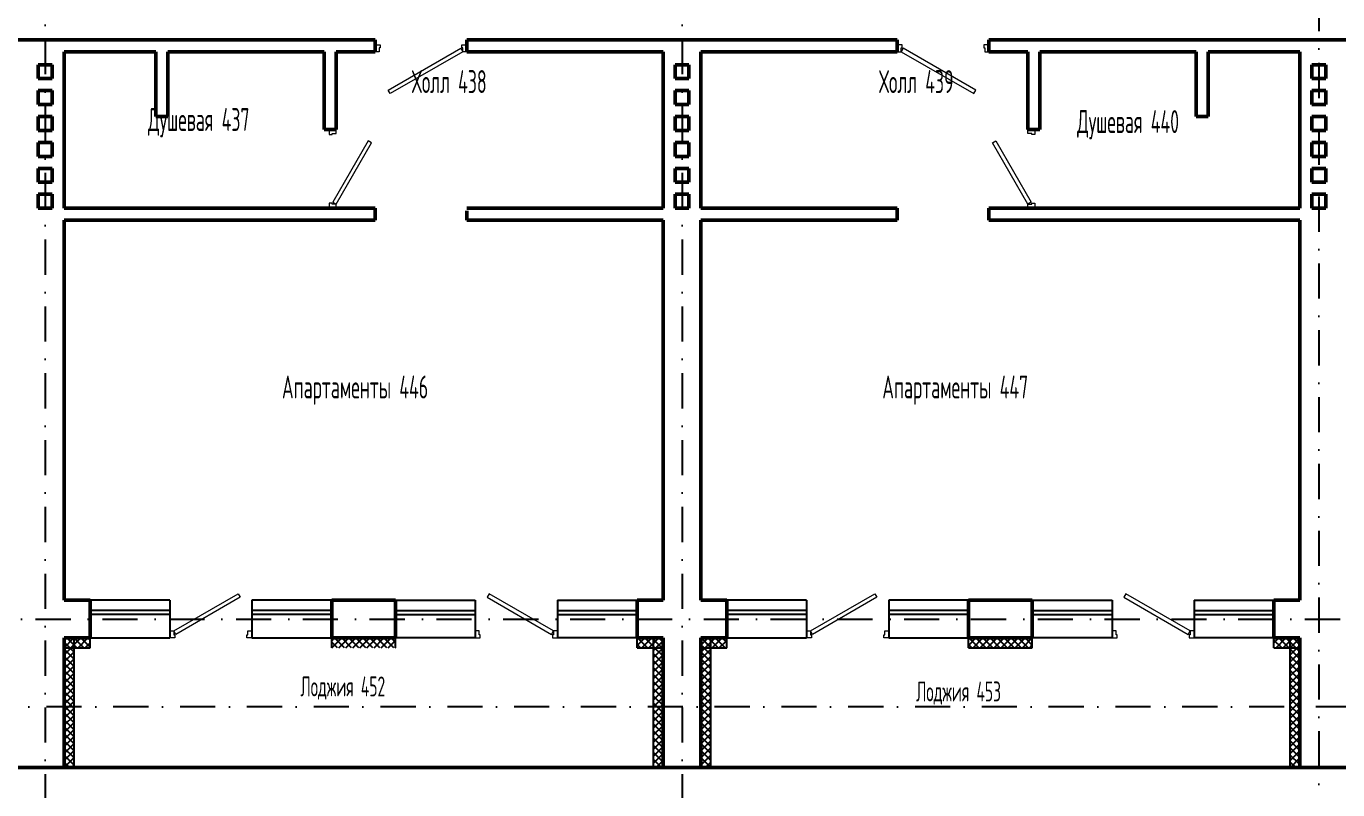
# Model space of a CAD drawing. Extents: x -1560602 to 321118, y -2308202 to -430103.
# Drawn here: x -1522256 to -1509096, y -2282907 to -2275248 of the extents above; entities that cross this region are included whole.
import ezdxf

# ---------------------------------------------------------------- set-up
doc = ezdxf.new("R2010")
doc.units = 0
doc.header["$MEASUREMENT"] = 0
doc.linetypes.add('Dot & Dashed', pattern=[670.277762, 352.777767, -176.388884, 0, -141.111112])
doc.linetypes.add('Штрихпунктирная', pattern=[0.670278, 0.352778, -0.176389, 0, -0.141111])
for name, color, linetype, lineweight in [('Вентиляция', 2, 'CONTINUOUS', 50), ('Двери', 4, 'CONTINUOUS', 15), ('стены', 5, 'CONTINUOUS', 50)]:
    doc.layers.add(name, color=color, linetype=linetype, lineweight=lineweight)
for name, color, linetype in [('Оси', 253, 'Dot & Dashed'), ('отделка', 240, 'CONTINUOUS'), ('Текст', 7, 'CONTINUOUS'), ('Утеплитель', 6, 'CONTINUOUS')]:
    doc.layers.add(name, color=color, linetype=linetype)
doc.styles.add('GOST 2.304', font='CS_Gost2304.shx', dxfattribs={"width": 0.7})
doc.styles.get("Standard").update_dxf_attribs({"font": 'spds.shx', "width": 0.7, "height": 250})

msp = doc.modelspace()

# ---------------------------------------------------------------- linework, layer by layer
at = {"layer": 'Вентиляция', "color": 0, "ltscale": 100}
for p, q in [((-1522135.7, -2275633.6), (-1521995.7, -2275633.6)), ((-1522135.7, -2275773.6), (-1522135.7, -2275633.6)), ((-1521995.7, -2275633.6), (-1521995.7, -2275773.6)), ((-1515745.7, -2275633.6), (-1515605.7, -2275633.6)), ((-1515745.7, -2275773.6), (-1515745.7, -2275633.6)), ((-1515605.7, -2275633.6), (-1515605.7, -2275773.6)), ((-1509355.7, -2275633.6), (-1509215.7, -2275633.6)), ((-1509355.7, -2275773.6), (-1509355.7, -2275633.6)), ((-1509215.7, -2275633.6), (-1509215.7, -2275773.6)), ((-1521995.7, -2275773.6), (-1522135.7, -2275773.6)), ((-1515605.7, -2275773.6), (-1515745.7, -2275773.6)), ((-1509215.7, -2275773.6), (-1509355.7, -2275773.6)), ((-1522135.7, -2275893.6), (-1521995.7, -2275893.6)), ((-1522135.7, -2276033.6), (-1522135.7, -2275893.6)), ((-1521995.7, -2275893.6), (-1521995.7, -2276033.6)), ((-1515745.7, -2275893.6), (-1515605.7, -2275893.6)), ((-1515745.7, -2276033.6), (-1515745.7, -2275893.6)), ((-1515605.7, -2275893.6), (-1515605.7, -2276033.6)), ((-1509355.7, -2275893.6), (-1509215.7, -2275893.6)), ((-1509355.7, -2276033.6), (-1509355.7, -2275893.6)), ((-1509215.7, -2275893.6), (-1509215.7, -2276033.6)), ((-1521995.7, -2276033.6), (-1522135.7, -2276033.6)), ((-1522135.7, -2276153.6), (-1521995.7, -2276153.6)), ((-1522135.7, -2276293.6), (-1522135.7, -2276153.6)), ((-1521995.7, -2276153.6), (-1521995.7, -2276293.6)), ((-1515605.7, -2276033.6), (-1515745.7, -2276033.6)), ((-1515745.7, -2276153.6), (-1515605.7, -2276153.6)), ((-1515745.7, -2276293.6), (-1515745.7, -2276153.6)), ((-1515605.7, -2276153.6), (-1515605.7, -2276293.6)), ((-1509215.7, -2276033.6), (-1509355.7, -2276033.6)), ((-1509355.7, -2276153.6), (-1509215.7, -2276153.6)), ((-1509355.7, -2276293.6), (-1509355.7, -2276153.6)), ((-1509215.7, -2276153.6), (-1509215.7, -2276293.6)), ((-1521995.7, -2276293.6), (-1522135.7, -2276293.6)), ((-1522135.7, -2276413.6), (-1521995.7, -2276413.6)), ((-1522135.7, -2276553.6), (-1522135.7, -2276413.6)), ((-1521995.7, -2276413.6), (-1521995.7, -2276553.6)), ((-1515605.7, -2276293.6), (-1515745.7, -2276293.6)), ((-1515745.7, -2276413.6), (-1515605.7, -2276413.6)), ((-1515745.7, -2276553.6), (-1515745.7, -2276413.6)), ((-1515605.7, -2276413.6), (-1515605.7, -2276553.6)), ((-1509215.7, -2276293.6), (-1509355.7, -2276293.6)), ((-1509355.7, -2276413.6), (-1509215.7, -2276413.6)), ((-1509355.7, -2276553.6), (-1509355.7, -2276413.6)), ((-1509215.7, -2276413.6), (-1509215.7, -2276553.6)), ((-1521995.7, -2276553.6), (-1522135.7, -2276553.6)), ((-1522135.7, -2276673.6), (-1521995.7, -2276673.6)), ((-1522135.7, -2276813.6), (-1522135.7, -2276673.6)), ((-1521995.7, -2276673.6), (-1521995.7, -2276813.6)), ((-1515605.7, -2276553.6), (-1515745.7, -2276553.6)), ((-1515745.7, -2276673.6), (-1515605.7, -2276673.6)), ((-1515745.7, -2276813.6), (-1515745.7, -2276673.6)), ((-1515605.7, -2276673.6), (-1515605.7, -2276813.6)), ((-1509215.7, -2276553.6), (-1509355.7, -2276553.6)), ((-1509355.7, -2276673.6), (-1509215.7, -2276673.6)), ((-1509355.7, -2276813.6), (-1509355.7, -2276673.6)), ((-1509215.7, -2276673.6), (-1509215.7, -2276813.6)), ((-1521995.7, -2276813.6), (-1522135.7, -2276813.6)), ((-1522135.7, -2276933.6), (-1521995.7, -2276933.6)), ((-1522135.7, -2277073.6), (-1522135.7, -2276933.6)), ((-1521995.7, -2276933.6), (-1521995.7, -2277073.6)), ((-1515605.7, -2276813.6), (-1515745.7, -2276813.6)), ((-1515745.7, -2276933.6), (-1515605.7, -2276933.6)), ((-1515745.7, -2277073.6), (-1515745.7, -2276933.6)), ((-1515605.7, -2276933.6), (-1515605.7, -2277073.6)), ((-1509215.7, -2276813.6), (-1509355.7, -2276813.6)), ((-1509355.7, -2276933.6), (-1509215.7, -2276933.6)), ((-1509355.7, -2277073.6), (-1509355.7, -2276933.6)), ((-1509215.7, -2276933.6), (-1509215.7, -2277073.6)), ((-1521995.7, -2277073.6), (-1522135.7, -2277073.6)), ((-1515605.7, -2277073.6), (-1515745.7, -2277073.6)), ((-1509215.7, -2277073.6), (-1509355.7, -2277073.6))]:
    msp.add_line(p, q, dxfattribs=at)
at = {"layer": 'Двери', "color": 0, "linetype": 'Continuous'}
for p, q in [((-1518755.7, -2275433.6), (-1518705.7, -2275433.6)), ((-1518705.7, -2275463.6), (-1518715.7, -2275463.6)), ((-1518715.7, -2275463.6), (-1518715.7, -2275503.6)), ((-1518705.7, -2275433.6), (-1518705.7, -2275463.6)), ((-1518623.2, -2275888.9), (-1517895.7, -2275468.9)), ((-1517895.7, -2275468.9), (-1517875.7, -2275503.6)), ((-1517885.7, -2275463.6), (-1517885.7, -2275433.6)), ((-1517885.7, -2275433.6), (-1517835.7, -2275433.6)), ((-1517875.7, -2275463.6), (-1517885.7, -2275463.6)), ((-1517875.7, -2275503.6), (-1517875.7, -2275463.6)), ((-1513465.7, -2275433.6), (-1513515.7, -2275433.6)), ((-1513475.7, -2275503.6), (-1513475.7, -2275463.6)), ((-1513475.7, -2275463.6), (-1513465.7, -2275463.6)), ((-1513455.7, -2275468.9), (-1513475.7, -2275503.6)), ((-1513465.7, -2275463.6), (-1513465.7, -2275433.6)), ((-1512728.3, -2275888.9), (-1513455.7, -2275468.9)), ((-1512595.7, -2275433.6), (-1512645.7, -2275433.6)), ((-1512645.7, -2275433.6), (-1512645.7, -2275463.6)), ((-1512645.7, -2275463.6), (-1512635.7, -2275463.6)), ((-1512635.7, -2275463.6), (-1512635.7, -2275503.6)), ((-1518715.7, -2275503.6), (-1518755.7, -2275503.6)), ((-1517875.7, -2275503.6), (-1518603.2, -2275923.6)), ((-1517835.7, -2275503.6), (-1517875.7, -2275503.6)), ((-1513515.7, -2275503.6), (-1513475.7, -2275503.6)), ((-1513475.7, -2275503.6), (-1512748.3, -2275923.6)), ((-1512635.7, -2275503.6), (-1512595.7, -2275503.6)), ((-1518603.2, -2275923.6), (-1518623.2, -2275888.9)), ((-1512748.3, -2275923.6), (-1512728.3, -2275888.9)), ((-1519215.7, -2276283.6), (-1519215.7, -2276333.6)), ((-1519145.7, -2276323.6), (-1519145.7, -2276283.6)), ((-1512205.7, -2276323.6), (-1512205.7, -2276283.6)), ((-1512135.7, -2276283.6), (-1512135.7, -2276333.6)), ((-1519215.7, -2276333.6), (-1519185.7, -2276333.6)), ((-1519185.7, -2276333.6), (-1519185.7, -2276323.6)), ((-1519185.7, -2276323.6), (-1519145.7, -2276323.6)), ((-1518825.4, -2276398.7), (-1519180.4, -2277013.6)), ((-1518790.7, -2276418.7), (-1518825.4, -2276398.7)), ((-1512560.7, -2276418.7), (-1512526.1, -2276398.7)), ((-1512526.1, -2276398.7), (-1512171.1, -2277013.6)), ((-1512165.7, -2276323.6), (-1512205.7, -2276323.6)), ((-1512165.7, -2276333.6), (-1512165.7, -2276323.6)), ((-1512135.7, -2276333.6), (-1512165.7, -2276333.6)), ((-1519145.7, -2277033.6), (-1518790.7, -2276418.7)), ((-1512205.7, -2277033.6), (-1512560.7, -2276418.7)), ((-1519185.7, -2277023.6), (-1519215.7, -2277023.6)), ((-1519215.7, -2277023.6), (-1519215.7, -2277073.6)), ((-1519185.7, -2277033.6), (-1519185.7, -2277023.6)), ((-1519145.7, -2277033.6), (-1519185.7, -2277033.6)), ((-1519180.4, -2277013.6), (-1519145.7, -2277033.6)), ((-1519145.7, -2277073.6), (-1519145.7, -2277033.6)), ((-1512171.1, -2277013.6), (-1512205.7, -2277033.6)), ((-1512205.7, -2277073.6), (-1512205.7, -2277033.6)), ((-1512205.7, -2277033.6), (-1512165.7, -2277033.6)), ((-1512165.7, -2277033.6), (-1512165.7, -2277023.6)), ((-1512165.7, -2277023.6), (-1512135.7, -2277023.6)), ((-1512135.7, -2277023.6), (-1512135.7, -2277073.6)), ((-1520775.7, -2281313.9), (-1520130.6, -2280941.4)), ((-1520110.6, -2280976), (-1520755.7, -2281348.5)), ((-1520130.6, -2280941.4), (-1520110.6, -2280976)), ((-1517610.9, -2280941.4), (-1517630.9, -2280976)), ((-1517630.9, -2280976), (-1516985.7, -2281348.5)), ((-1516965.7, -2281313.9), (-1517610.9, -2280941.4)), ((-1514385.7, -2281313.9), (-1513740.6, -2280941.4)), ((-1513720.6, -2280976), (-1514365.7, -2281348.5)), ((-1513740.6, -2280941.4), (-1513720.6, -2280976)), ((-1511220.9, -2280941.4), (-1511240.9, -2280976)), ((-1511240.9, -2280976), (-1510595.7, -2281348.5)), ((-1510575.7, -2281313.9), (-1511220.9, -2280941.4)), ((-1520815.7, -2281313.9), (-1520775.7, -2281313.9)), ((-1520765.7, -2281383.9), (-1520815.7, -2281383.9)), ((-1520775.7, -2281313.9), (-1520775.7, -2281353.9)), ((-1520755.7, -2281348.5), (-1520775.7, -2281313.9)), ((-1520775.7, -2281353.9), (-1520765.7, -2281353.9)), ((-1520765.7, -2281353.9), (-1520765.7, -2281383.9)), ((-1520040.7, -2281383.9), (-1520040.7, -2281353.9)), ((-1520040.7, -2281353.9), (-1520030.7, -2281353.9)), ((-1519990.7, -2281383.9), (-1520040.7, -2281383.9)), ((-1520030.7, -2281353.9), (-1520030.7, -2281313.9)), ((-1520030.7, -2281313.9), (-1519990.7, -2281313.9)), ((-1517710.7, -2281313.9), (-1517750.7, -2281313.9)), ((-1517750.7, -2281383.9), (-1517700.7, -2281383.9)), ((-1517710.7, -2281353.9), (-1517710.7, -2281313.9)), ((-1517700.7, -2281353.9), (-1517710.7, -2281353.9)), ((-1517700.7, -2281383.9), (-1517700.7, -2281353.9)), ((-1516985.7, -2281348.5), (-1516965.7, -2281313.9)), ((-1516965.7, -2281353.9), (-1516975.7, -2281353.9)), ((-1516975.7, -2281353.9), (-1516975.7, -2281383.9)), ((-1516975.7, -2281383.9), (-1516925.7, -2281383.9)), ((-1516925.7, -2281313.9), (-1516965.7, -2281313.9)), ((-1516965.7, -2281313.9), (-1516965.7, -2281353.9)), ((-1514425.7, -2281313.9), (-1514385.7, -2281313.9)), ((-1514375.7, -2281383.9), (-1514425.7, -2281383.9)), ((-1514385.7, -2281313.9), (-1514385.7, -2281353.9)), ((-1514365.7, -2281348.5), (-1514385.7, -2281313.9)), ((-1514385.7, -2281353.9), (-1514375.7, -2281353.9)), ((-1514375.7, -2281353.9), (-1514375.7, -2281383.9)), ((-1513650.7, -2281383.9), (-1513650.7, -2281353.9)), ((-1513650.7, -2281353.9), (-1513640.7, -2281353.9)), ((-1513600.7, -2281383.9), (-1513650.7, -2281383.9)), ((-1513640.7, -2281353.9), (-1513640.7, -2281313.9)), ((-1513640.7, -2281313.9), (-1513600.7, -2281313.9)), ((-1511320.7, -2281313.9), (-1511360.7, -2281313.9)), ((-1511360.7, -2281383.9), (-1511310.7, -2281383.9)), ((-1511320.7, -2281353.9), (-1511320.7, -2281313.9)), ((-1511310.7, -2281353.9), (-1511320.7, -2281353.9)), ((-1511310.7, -2281383.9), (-1511310.7, -2281353.9)), ((-1510595.7, -2281348.5), (-1510575.7, -2281313.9)), ((-1510575.7, -2281353.9), (-1510585.7, -2281353.9)), ((-1510585.7, -2281353.9), (-1510585.7, -2281383.9)), ((-1510585.7, -2281383.9), (-1510535.7, -2281383.9)), ((-1510535.7, -2281313.9), (-1510575.7, -2281313.9)), ((-1510575.7, -2281313.9), (-1510575.7, -2281353.9))]:
    msp.add_line(p, q, dxfattribs=at)
at = {"layer": 'Оси', "color": 0, "linetype": 'Штрихпунктирная', "lineweight": -3, "ltscale": 1000}
for p, q in [((-1522065.7, -2269343.9), (-1522065.7, -2295548.9)), ((-1515675.7, -2269343.9), (-1515675.7, -2295548.9)), ((-1509285.7, -2269582.6), (-1509285.7, -2295548.9)), ((-1556351.1, -2281193.9), (-1501895.7, -2281193.9)), ((-1496895.7, -2282073.9), (-1556350.9, -2282073.9))]:
    msp.add_line(p, q, dxfattribs=at)
at = {"layer": 'отделка', "color": 0, "ltscale": 100}
for p, q in [((-1520815.7, -2281003.9), (-1521615.7, -2281003.9)), ((-1520815.7, -2281003.9), (-1520815.7, -2281383.9)), ((-1519990.7, -2281003.9), (-1519990.7, -2281383.9)), ((-1519190.7, -2281003.9), (-1519990.7, -2281003.9)), ((-1518550.7, -2281003.9), (-1517750.7, -2281003.9)), ((-1517750.7, -2281003.9), (-1517750.7, -2281383.9)), ((-1516925.7, -2281003.9), (-1516925.7, -2281383.9)), ((-1516925.7, -2281003.9), (-1516125.7, -2281003.9)), ((-1514425.7, -2281003.9), (-1515225.7, -2281003.9)), ((-1514425.7, -2281003.9), (-1514425.7, -2281383.9)), ((-1513600.7, -2281003.9), (-1513600.7, -2281383.9)), ((-1512800.7, -2281003.9), (-1513600.7, -2281003.9)), ((-1512160.7, -2281003.9), (-1511360.7, -2281003.9)), ((-1511360.7, -2281003.9), (-1511360.7, -2281383.9)), ((-1510535.7, -2281003.9), (-1510535.7, -2281383.9)), ((-1510535.7, -2281003.9), (-1509735.7, -2281003.9)), ((-1520815.7, -2281108.9), (-1521615.7, -2281108.9)), ((-1520815.7, -2281148.9), (-1521615.7, -2281148.9)), ((-1519190.7, -2281108.9), (-1519990.7, -2281108.9)), ((-1519190.7, -2281148.9), (-1519990.7, -2281148.9)), ((-1518550.7, -2281108.9), (-1517750.7, -2281108.9)), ((-1518550.7, -2281148.9), (-1517750.7, -2281148.9)), ((-1516925.7, -2281108.9), (-1516125.7, -2281108.9)), ((-1516925.7, -2281148.9), (-1516125.7, -2281148.9)), ((-1514425.7, -2281108.9), (-1515225.7, -2281108.9)), ((-1514425.7, -2281148.9), (-1515225.7, -2281148.9)), ((-1512800.7, -2281108.9), (-1513600.7, -2281108.9)), ((-1512800.7, -2281148.9), (-1513600.7, -2281148.9)), ((-1512160.7, -2281108.9), (-1511360.7, -2281108.9)), ((-1512160.7, -2281148.9), (-1511360.7, -2281148.9)), ((-1510535.7, -2281108.9), (-1509735.7, -2281108.9)), ((-1510535.7, -2281148.9), (-1509735.7, -2281148.9)), ((-1521615.7, -2281383.9), (-1520815.7, -2281383.9)), ((-1519990.7, -2281383.9), (-1519190.7, -2281383.9)), ((-1517750.7, -2281383.9), (-1518550.7, -2281383.9)), ((-1516125.7, -2281383.9), (-1516925.7, -2281383.9)), ((-1515225.7, -2281383.9), (-1514425.7, -2281383.9)), ((-1513600.7, -2281383.9), (-1512800.7, -2281383.9)), ((-1511360.7, -2281383.9), (-1512160.7, -2281383.9)), ((-1509735.7, -2281383.9), (-1510535.7, -2281383.9))]:
    msp.add_line(p, q, dxfattribs=at)
at = {"layer": 'стены', "color": 0, "linetype": 'Continuous'}
for p, q in [((-1521875.7, -2275383.6), (-1525375.7, -2275383.6)), ((-1518755.7, -2275383.6), (-1521875.7, -2275383.6)), ((-1515865.7, -2275383.6), (-1517835.7, -2275383.6)), ((-1513515.7, -2275383.6), (-1515865.7, -2275383.6)), ((-1515865.7, -2275383.6), (-1515865.7, -2275383.6)), ((-1509475.7, -2275383.6), (-1512595.7, -2275383.6)), ((-1504785.7, -2275383.6), (-1509475.7, -2275383.6)), ((-1521875.7, -2277073.6), (-1521875.7, -2275503.6)), ((-1521875.7, -2275503.6), (-1520955.7, -2275503.6)), ((-1521875.7, -2277050.6), (-1521875.7, -2275526.6)), ((-1520978.7, -2275503.6), (-1521852.7, -2275503.6)), ((-1520955.7, -2275503.6), (-1520955.7, -2276153.6)), ((-1520835.7, -2276153.6), (-1520835.7, -2275503.6)), ((-1520835.7, -2275503.6), (-1519265.7, -2275503.6)), ((-1519265.7, -2275503.6), (-1519265.7, -2276283.6)), ((-1519145.7, -2276283.6), (-1519145.7, -2275503.6)), ((-1519145.7, -2275503.6), (-1518755.7, -2275503.6)), ((-1517835.7, -2275503.6), (-1515865.7, -2275503.6)), ((-1515865.7, -2275503.6), (-1515865.7, -2277073.6)), ((-1515485.7, -2275503.6), (-1513515.7, -2275503.6)), ((-1515485.7, -2277073.6), (-1515485.7, -2275503.6)), ((-1512595.7, -2275503.6), (-1512205.7, -2275503.6)), ((-1512205.7, -2275503.6), (-1512205.7, -2276283.6)), ((-1512085.7, -2276283.6), (-1512085.7, -2275503.6)), ((-1512085.7, -2275503.6), (-1510515.7, -2275503.6)), ((-1510515.7, -2275503.6), (-1510515.7, -2276153.6)), ((-1510395.7, -2276153.6), (-1510395.7, -2275503.6)), ((-1510395.7, -2275503.6), (-1509475.7, -2275503.6)), ((-1510372.8, -2275503.6), (-1509498.8, -2275503.6)), ((-1509475.8, -2277050.6), (-1509475.8, -2275526.6)), ((-1509475.7, -2275503.6), (-1509475.7, -2277073.6)), ((-1520955.7, -2276153.6), (-1520835.7, -2276153.6)), ((-1510515.7, -2276153.6), (-1510395.7, -2276153.6)), ((-1519265.7, -2277073.6), (-1521875.7, -2277073.6)), ((-1518755.7, -2277073.6), (-1519265.7, -2277073.6)), ((-1518755.7, -2277098.6), (-1518755.7, -2277073.6)), ((-1515865.7, -2277073.6), (-1517835.7, -2277073.6)), ((-1513515.7, -2277073.6), (-1515485.7, -2277073.6)), ((-1513515.7, -2277073.6), (-1513515.7, -2277193.6)), ((-1513515.7, -2277073.6), (-1513515.7, -2277073.6)), ((-1509475.7, -2277073.6), (-1512595.7, -2277073.6)), ((-1512205.7, -2277073.6), (-1512595.7, -2277073.6)), ((-1512595.7, -2277073.6), (-1512595.7, -2277193.6)), ((-1512595.7, -2277073.6), (-1512595.7, -2277073.6)), ((-1521875.7, -2281003.9), (-1521875.7, -2277193.6)), ((-1521875.7, -2277193.6), (-1518755.7, -2277193.6)), ((-1518755.7, -2277098.6), (-1518755.7, -2277193.6)), ((-1517835.7, -2277098.6), (-1517835.7, -2277193.6)), ((-1517835.7, -2277193.6), (-1515865.7, -2277193.6)), ((-1515865.7, -2277193.6), (-1515865.7, -2281003.9)), ((-1515485.7, -2277193.6), (-1513515.7, -2277193.6)), ((-1515485.7, -2281003.9), (-1515485.7, -2277193.6)), ((-1512595.7, -2277193.6), (-1509475.7, -2277193.6)), ((-1509475.7, -2277193.6), (-1509475.7, -2281003.9)), ((-1521615.7, -2281003.9), (-1521875.7, -2281003.9)), ((-1521615.7, -2281313.9), (-1521615.7, -2281003.9)), ((-1519190.7, -2281313.9), (-1519190.7, -2281003.9)), ((-1518550.7, -2281003.9), (-1519190.7, -2281003.9)), ((-1518550.7, -2281313.9), (-1518550.7, -2281003.9)), ((-1516125.7, -2281313.9), (-1516125.7, -2281003.9)), ((-1515865.7, -2281003.9), (-1516125.7, -2281003.9)), ((-1515225.7, -2281003.9), (-1515485.7, -2281003.9)), ((-1515225.7, -2281313.9), (-1515225.7, -2281003.9)), ((-1512800.7, -2281313.9), (-1512800.7, -2281003.9)), ((-1512160.7, -2281003.9), (-1512800.7, -2281003.9)), ((-1512160.7, -2281313.9), (-1512160.7, -2281003.9)), ((-1509735.7, -2281313.9), (-1509735.7, -2281003.9)), ((-1509475.7, -2281003.9), (-1509735.7, -2281003.9)), ((-1521875.7, -2281383.9), (-1521875.7, -2282683.9)), ((-1521875.7, -2281383.9), (-1521615.7, -2281383.9)), ((-1521875.7, -2281383.9), (-1521875.7, -2281383.9)), ((-1521615.7, -2281383.9), (-1521615.7, -2281313.9)), ((-1521615.7, -2281383.9), (-1521615.7, -2281313.9)), ((-1519190.7, -2281383.9), (-1519190.7, -2281313.9)), ((-1519190.7, -2281383.9), (-1519190.7, -2281313.9)), ((-1519190.7, -2281383.9), (-1518550.7, -2281383.9)), ((-1518550.7, -2281383.9), (-1518550.7, -2281313.9)), ((-1518550.7, -2281383.9), (-1518550.7, -2281313.9)), ((-1516125.7, -2281383.9), (-1516125.7, -2281313.9)), ((-1516125.7, -2281383.9), (-1516125.7, -2281313.9)), ((-1516125.7, -2281383.9), (-1515865.7, -2281383.9)), ((-1515865.7, -2281383.9), (-1515865.7, -2282683.9)), ((-1515865.7, -2281383.9), (-1515865.7, -2281383.9)), ((-1515485.7, -2281383.9), (-1515485.7, -2282683.9)), ((-1515485.7, -2281383.9), (-1515225.7, -2281383.9)), ((-1515485.7, -2281383.9), (-1515485.7, -2281383.9)), ((-1515225.7, -2281383.9), (-1515225.7, -2281313.9)), ((-1515225.7, -2281383.9), (-1515225.7, -2281313.9)), ((-1512800.7, -2281383.9), (-1512800.7, -2281313.9)), ((-1512800.7, -2281383.9), (-1512800.7, -2281313.9)), ((-1512800.7, -2281383.9), (-1512160.7, -2281383.9)), ((-1512160.7, -2281383.9), (-1512160.7, -2281313.9)), ((-1512160.7, -2281383.9), (-1512160.7, -2281313.9)), ((-1509735.7, -2281383.9), (-1509735.7, -2281313.9)), ((-1509735.7, -2281383.9), (-1509735.7, -2281313.9)), ((-1509735.7, -2281383.9), (-1509475.7, -2281383.9)), ((-1509475.7, -2281383.9), (-1509475.7, -2282683.9)), ((-1522355.7, -2282683.9), (-1521775.7, -2282683.9)), ((-1515965.7, -2282683.9), (-1521775.7, -2282683.9)), ((-1515965.7, -2282683.9), (-1515385.7, -2282683.9)), ((-1509575.7, -2282683.9), (-1515385.7, -2282683.9)), ((-1509575.7, -2282683.9), (-1508995.7, -2282683.9))]:
    msp.add_line(p, q, dxfattribs=at)
at = {"layer": 'стены', "color": 0, "ltscale": 100}
for p, q in [((-1518755.7, -2275383.6), (-1518755.7, -2275503.6)), ((-1517835.7, -2275383.6), (-1517835.7, -2275503.6)), ((-1513515.7, -2275383.6), (-1513515.7, -2275503.6)), ((-1512595.7, -2275383.6), (-1512595.7, -2275503.6)), ((-1519265.7, -2276283.2), (-1519145.7, -2276283.2)), ((-1512205.7, -2276283.6), (-1512085.7, -2276283.6)), ((-1519265.7, -2277073.2), (-1519145.7, -2277073.2)), ((-1512205.7, -2277073.6), (-1512085.7, -2277073.6))]:
    msp.add_line(p, q, dxfattribs=at)
at = {"layer": 'Утеплитель', "color": 0, "linetype": 'Continuous'}
for p, q in [((-1521875.7, -2281411.5), (-1521848.2, -2281383.9)), ((-1521875.7, -2281482.2), (-1521777.5, -2281383.9)), ((-1521875.7, -2281411.5), (-1521848.2, -2281383.9)), ((-1521875.7, -2281482.2), (-1521777.5, -2281383.9)), ((-1521748.2, -2281483.9), (-1521848.2, -2281383.9)), ((-1521775.7, -2281456.3), (-1521848.2, -2281383.9)), ((-1521806.8, -2281483.9), (-1521706.8, -2281383.9)), ((-1521677.5, -2281483.9), (-1521777.5, -2281383.9)), ((-1521775.7, -2281385.6), (-1521777.5, -2281383.9)), ((-1521775.7, -2282683.9), (-1521775.7, -2281383.9)), ((-1521736, -2281483.9), (-1521636, -2281383.9)), ((-1521615.7, -2281474.9), (-1521706.8, -2281383.9)), ((-1521615.7, -2281404.2), (-1521636, -2281383.9)), ((-1521615.7, -2281483.9), (-1521615.7, -2281383.9)), ((-1519190.7, -2281483.9), (-1519190.7, -2281383.9)), ((-1519190.7, -2281413.5), (-1519161.2, -2281383.9)), ((-1519190.5, -2281483.9), (-1519090.5, -2281383.9)), ((-1519061.2, -2281483.9), (-1519161.2, -2281383.9)), ((-1519119.7, -2281483.9), (-1519019.7, -2281383.9)), ((-1518990.5, -2281483.9), (-1519090.5, -2281383.9)), ((-1519049, -2281483.9), (-1518949, -2281383.9)), ((-1518919.7, -2281483.9), (-1519019.7, -2281383.9)), ((-1518978.3, -2281483.9), (-1518878.3, -2281383.9)), ((-1518849, -2281483.9), (-1518949, -2281383.9)), ((-1518907.6, -2281483.9), (-1518807.6, -2281383.9)), ((-1518778.3, -2281483.9), (-1518878.3, -2281383.9)), ((-1518836.9, -2281483.9), (-1518736.9, -2281383.9)), ((-1518707.6, -2281483.9), (-1518807.6, -2281383.9)), ((-1518766.2, -2281483.9), (-1518666.2, -2281383.9)), ((-1518636.9, -2281483.9), (-1518736.9, -2281383.9)), ((-1518695.5, -2281483.9), (-1518595.5, -2281383.9)), ((-1518566.2, -2281483.9), (-1518666.2, -2281383.9)), ((-1518624.8, -2281483.9), (-1518550.7, -2281409.9)), ((-1518550.7, -2281428.6), (-1518595.5, -2281383.9)), ((-1518550.7, -2281483.9), (-1518550.7, -2281383.9)), ((-1516125.7, -2281483.9), (-1516125.7, -2281383.9)), ((-1516125.7, -2281389), (-1516120.6, -2281383.9)), ((-1516125.7, -2281459.7), (-1516049.9, -2281383.9)), ((-1516020.6, -2281483.9), (-1516120.6, -2281383.9)), ((-1516079.2, -2281483.9), (-1515979.2, -2281383.9)), ((-1515949.9, -2281483.9), (-1516049.9, -2281383.9)), ((-1516008.5, -2281483.9), (-1515908.5, -2281383.9)), ((-1515879.2, -2281483.9), (-1515979.2, -2281383.9)), ((-1515965.7, -2281383.9), (-1515965.7, -2282683.9)), ((-1515965.7, -2281441.2), (-1515908.5, -2281383.9)), ((-1515865.7, -2281497.3), (-1515965.7, -2281397.3)), ((-1515965.7, -2281511.9), (-1515865.7, -2281411.9)), ((-1515937.8, -2281483.9), (-1515865.7, -2281411.9)), ((-1515865.7, -2281426.6), (-1515908.5, -2281383.9)), ((-1515865.7, -2281426.6), (-1515908.5, -2281383.9)), ((-1515485.7, -2281385.4), (-1515484.2, -2281383.9)), ((-1515485.7, -2281456.1), (-1515413.5, -2281383.9)), ((-1515485.7, -2281385.4), (-1515484.2, -2281383.9)), ((-1515485.7, -2281456.1), (-1515413.5, -2281383.9)), ((-1515384.2, -2281483.9), (-1515484.2, -2281383.9)), ((-1515385.7, -2281482.4), (-1515484.2, -2281383.9)), ((-1515442.8, -2281483.9), (-1515342.8, -2281383.9)), ((-1515313.5, -2281483.9), (-1515413.5, -2281383.9)), ((-1515385.7, -2281411.7), (-1515413.5, -2281383.9)), ((-1515385.7, -2282683.9), (-1515385.7, -2281383.9)), ((-1515372.1, -2281483.9), (-1515272.1, -2281383.9)), ((-1515242.8, -2281483.9), (-1515342.8, -2281383.9)), ((-1515301.4, -2281483.9), (-1515225.7, -2281408.3)), ((-1515225.7, -2281430.2), (-1515272.1, -2281383.9)), ((-1515225.7, -2281483.9), (-1515225.7, -2281383.9)), ((-1512800.7, -2281483.9), (-1512800.7, -2281383.9)), ((-1512800.7, -2281387.4), (-1512797.2, -2281383.9)), ((-1512800.7, -2281458.1), (-1512726.5, -2281383.9)), ((-1512697.2, -2281483.9), (-1512797.2, -2281383.9)), ((-1512755.8, -2281483.9), (-1512655.8, -2281383.9)), ((-1512626.5, -2281483.9), (-1512726.5, -2281383.9)), ((-1512685.1, -2281483.9), (-1512585.1, -2281383.9)), ((-1512555.8, -2281483.9), (-1512655.8, -2281383.9)), ((-1512614.4, -2281483.9), (-1512514.4, -2281383.9)), ((-1512485.1, -2281483.9), (-1512585.1, -2281383.9)), ((-1512543.7, -2281483.9), (-1512443.7, -2281383.9)), ((-1512414.4, -2281483.9), (-1512514.4, -2281383.9)), ((-1512472.9, -2281483.9), (-1512372.9, -2281383.9)), ((-1512343.7, -2281483.9), (-1512443.7, -2281383.9)), ((-1512402.2, -2281483.9), (-1512302.2, -2281383.9)), ((-1512272.9, -2281483.9), (-1512372.9, -2281383.9)), ((-1512331.5, -2281483.9), (-1512231.5, -2281383.9)), ((-1512202.2, -2281483.9), (-1512302.2, -2281383.9)), ((-1512260.8, -2281483.9), (-1512160.8, -2281383.9)), ((-1512160.7, -2281454.7), (-1512231.5, -2281383.9)), ((-1512160.7, -2281384), (-1512160.8, -2281383.9)), ((-1512160.7, -2281483.9), (-1512160.7, -2281383.9)), ((-1509735.7, -2281483.9), (-1509735.7, -2281383.9)), ((-1509735.7, -2281433.7), (-1509685.9, -2281383.9)), ((-1509656.6, -2281483.9), (-1509735.7, -2281404.8)), ((-1509715.2, -2281483.9), (-1509615.2, -2281383.9)), ((-1509585.9, -2281483.9), (-1509685.9, -2281383.9)), ((-1509644.5, -2281483.9), (-1509544.5, -2281383.9)), ((-1509515.2, -2281483.9), (-1509615.2, -2281383.9)), ((-1509575.7, -2281383.9), (-1509575.7, -2282683.9)), ((-1509575.7, -2281415.1), (-1509544.5, -2281383.9)), ((-1509575.7, -2281485.8), (-1509475.7, -2281385.8)), ((-1509573.8, -2281483.9), (-1509475.7, -2281385.8)), ((-1509475.7, -2281452.7), (-1509544.5, -2281383.9)), ((-1509475.7, -2281452.7), (-1509544.5, -2281383.9)), ((-1521818.9, -2281483.9), (-1521875.7, -2281427)), ((-1521775.7, -2281527), (-1521875.7, -2281427)), ((-1521875.7, -2281552.9), (-1521775.7, -2281452.9)), ((-1521875.7, -2281483.9), (-1521615.7, -2281483.9)), ((-1521775.7, -2281597.8), (-1521875.7, -2281497.8)), ((-1521875.7, -2281623.6), (-1521775.7, -2281523.6)), ((-1521665.3, -2281483.9), (-1521615.7, -2281434.3)), ((-1519131.9, -2281483.9), (-1519190.7, -2281425)), ((-1518554.1, -2281483.9), (-1518550.7, -2281480.6)), ((-1516091.3, -2281483.9), (-1516125.7, -2281449.5)), ((-1516125.7, -2281483.9), (-1515865.7, -2281483.9)), ((-1515865.7, -2281568.1), (-1515965.7, -2281468.1)), ((-1515965.7, -2281582.6), (-1515865.7, -2281482.6)), ((-1515865.7, -2281638.8), (-1515965.7, -2281538.8)), ((-1515867.1, -2281483.9), (-1515865.7, -2281482.6)), ((-1515485.7, -2281526.9), (-1515385.7, -2281426.9)), ((-1515454.9, -2281483.9), (-1515485.7, -2281453.1)), ((-1515385.7, -2281553.1), (-1515485.7, -2281453.1)), ((-1515485.7, -2281483.9), (-1515225.7, -2281483.9)), ((-1515485.7, -2281597.6), (-1515385.7, -2281497.6)), ((-1515385.7, -2281623.8), (-1515485.7, -2281523.8)), ((-1515230.7, -2281483.9), (-1515225.7, -2281479)), ((-1512767.9, -2281483.9), (-1512800.7, -2281451.1)), ((-1512800.7, -2281483.9), (-1512160.7, -2281483.9)), ((-1512190.1, -2281483.9), (-1512160.7, -2281454.5)), ((-1509727.4, -2281483.9), (-1509735.7, -2281475.5)), ((-1509735.7, -2281483.9), (-1509475.7, -2281483.9)), ((-1509475.7, -2281523.4), (-1509575.7, -2281423.4)), ((-1509575.7, -2281556.5), (-1509475.7, -2281456.5)), ((-1509475.7, -2281594.1), (-1509575.7, -2281494.1)), ((-1509575.7, -2281627.3), (-1509475.7, -2281527.3)), ((-1509503.1, -2281483.9), (-1509475.7, -2281456.5)), ((-1521775.7, -2281668.5), (-1521875.7, -2281568.5)), ((-1521875.7, -2281694.3), (-1521775.7, -2281594.3)), ((-1521775.7, -2281739.2), (-1521875.7, -2281639.2)), ((-1521875.7, -2281765), (-1521775.7, -2281665)), ((-1515965.7, -2281653.3), (-1515865.7, -2281553.3)), ((-1515865.7, -2281709.5), (-1515965.7, -2281609.5)), ((-1515965.7, -2281724), (-1515865.7, -2281624)), ((-1515865.7, -2281780.2), (-1515965.7, -2281680.2)), ((-1515485.7, -2281668.3), (-1515385.7, -2281568.3)), ((-1515385.7, -2281694.5), (-1515485.7, -2281594.5)), ((-1515485.7, -2281739), (-1515385.7, -2281639)), ((-1515385.7, -2281765.2), (-1515485.7, -2281665.2)), ((-1509475.7, -2281664.8), (-1509575.7, -2281564.8)), ((-1509575.7, -2281698), (-1509475.7, -2281598)), ((-1509475.7, -2281735.5), (-1509575.7, -2281635.5)), ((-1509575.7, -2281768.7), (-1509475.7, -2281668.7)), ((-1521775.7, -2281809.9), (-1521875.7, -2281709.9)), ((-1521875.7, -2281835.7), (-1521775.7, -2281735.7)), ((-1521775.7, -2281880.6), (-1521875.7, -2281780.6)), ((-1521875.7, -2281906.4), (-1521775.7, -2281806.4)), ((-1515965.7, -2281794.7), (-1515865.7, -2281694.7)), ((-1515865.7, -2281850.9), (-1515965.7, -2281750.9)), ((-1515965.7, -2281865.4), (-1515865.7, -2281765.4)), ((-1515485.7, -2281809.7), (-1515385.7, -2281709.7)), ((-1515385.7, -2281835.9), (-1515485.7, -2281735.9)), ((-1515485.7, -2281880.4), (-1515385.7, -2281780.4)), ((-1515385.7, -2281906.6), (-1515485.7, -2281806.6)), ((-1509475.7, -2281806.2), (-1509575.7, -2281706.2)), ((-1509575.7, -2281839.4), (-1509475.7, -2281739.4)), ((-1509475.7, -2281876.9), (-1509575.7, -2281776.9)), ((-1509575.7, -2281910.1), (-1509475.7, -2281810.1)), ((-1521775.7, -2281951.3), (-1521875.7, -2281851.3)), ((-1521875.7, -2281977.2), (-1521775.7, -2281877.2)), ((-1521775.7, -2282022), (-1521875.7, -2281922)), ((-1515865.7, -2281921.6), (-1515965.7, -2281821.6)), ((-1515965.7, -2281936.1), (-1515865.7, -2281836.1)), ((-1515865.7, -2281992.3), (-1515965.7, -2281892.3)), ((-1515965.7, -2282006.9), (-1515865.7, -2281906.9)), ((-1515485.7, -2281951.1), (-1515385.7, -2281851.1)), ((-1515385.7, -2281977.3), (-1515485.7, -2281877.3)), ((-1515485.7, -2282021.8), (-1515385.7, -2281921.8)), ((-1509475.7, -2281947.7), (-1509575.7, -2281847.7)), ((-1509575.7, -2281980.8), (-1509475.7, -2281880.8)), ((-1509475.7, -2282018.4), (-1509575.7, -2281918.4)), ((-1521875.7, -2282047.9), (-1521775.7, -2281947.9)), ((-1521775.7, -2282092.7), (-1521875.7, -2281992.7)), ((-1521875.7, -2282118.6), (-1521775.7, -2282018.6)), ((-1521775.7, -2282163.4), (-1521875.7, -2282063.4)), ((-1515865.7, -2282063), (-1515965.7, -2281963)), ((-1515965.7, -2282077.6), (-1515865.7, -2281977.6)), ((-1515865.7, -2282133.7), (-1515965.7, -2282033.7)), ((-1515965.7, -2282148.3), (-1515865.7, -2282048.3)), ((-1515385.7, -2282048.1), (-1515485.7, -2281948.1)), ((-1515485.7, -2282092.5), (-1515385.7, -2281992.5)), ((-1515385.7, -2282118.8), (-1515485.7, -2282018.8)), ((-1515485.7, -2282163.2), (-1515385.7, -2282063.2)), ((-1509575.7, -2282051.5), (-1509475.7, -2281951.5)), ((-1509475.7, -2282089.1), (-1509575.7, -2281989.1)), ((-1509575.7, -2282122.2), (-1509475.7, -2282022.2)), ((-1509475.7, -2282159.8), (-1509575.7, -2282059.8)), ((-1521875.7, -2282189.3), (-1521775.7, -2282089.3)), ((-1521775.7, -2282234.2), (-1521875.7, -2282134.2)), ((-1521875.7, -2282260), (-1521775.7, -2282160)), ((-1521775.7, -2282304.9), (-1521875.7, -2282204.9)), ((-1515865.7, -2282204.5), (-1515965.7, -2282104.5)), ((-1515965.7, -2282219), (-1515865.7, -2282119)), ((-1515865.7, -2282275.2), (-1515965.7, -2282175.2)), ((-1515965.7, -2282289.7), (-1515865.7, -2282189.7)), ((-1515385.7, -2282189.5), (-1515485.7, -2282089.5)), ((-1515485.7, -2282234), (-1515385.7, -2282134)), ((-1515385.7, -2282260.2), (-1515485.7, -2282160.2)), ((-1515485.7, -2282304.7), (-1515385.7, -2282204.7)), ((-1509575.7, -2282192.9), (-1509475.7, -2282092.9)), ((-1509475.7, -2282230.5), (-1509575.7, -2282130.5)), ((-1509575.7, -2282263.7), (-1509475.7, -2282163.7)), ((-1509475.7, -2282301.2), (-1509575.7, -2282201.2)), ((-1521875.7, -2282330.7), (-1521775.7, -2282230.7)), ((-1521775.7, -2282375.6), (-1521875.7, -2282275.6)), ((-1521875.7, -2282401.4), (-1521775.7, -2282301.4)), ((-1515865.7, -2282345.9), (-1515965.7, -2282245.9)), ((-1515965.7, -2282360.4), (-1515865.7, -2282260.4)), ((-1515865.7, -2282416.6), (-1515965.7, -2282316.6)), ((-1515965.7, -2282431.1), (-1515865.7, -2282331.1)), ((-1515385.7, -2282330.9), (-1515485.7, -2282230.9)), ((-1515485.7, -2282375.4), (-1515385.7, -2282275.4)), ((-1515385.7, -2282401.6), (-1515485.7, -2282301.6)), ((-1509575.7, -2282334.4), (-1509475.7, -2282234.4)), ((-1509475.7, -2282371.9), (-1509575.7, -2282271.9)), ((-1509575.7, -2282405.1), (-1509475.7, -2282305.1)), ((-1521775.7, -2282446.3), (-1521875.7, -2282346.3)), ((-1521875.7, -2282472.1), (-1521775.7, -2282372.1)), ((-1521775.7, -2282517), (-1521875.7, -2282417)), ((-1521875.7, -2282542.8), (-1521775.7, -2282442.8)), ((-1515865.7, -2282487.3), (-1515965.7, -2282387.3)), ((-1515965.7, -2282501.8), (-1515865.7, -2282401.8)), ((-1515865.7, -2282558), (-1515965.7, -2282458)), ((-1515485.7, -2282446.1), (-1515385.7, -2282346.1)), ((-1515385.7, -2282472.3), (-1515485.7, -2282372.3)), ((-1515485.7, -2282516.8), (-1515385.7, -2282416.8)), ((-1515385.7, -2282543), (-1515485.7, -2282443)), ((-1509475.7, -2282442.6), (-1509575.7, -2282342.6)), ((-1509575.7, -2282475.8), (-1509475.7, -2282375.8)), ((-1509475.7, -2282513.3), (-1509575.7, -2282413.3)), ((-1509575.7, -2282546.5), (-1509475.7, -2282446.5)), ((-1521775.7, -2282587.7), (-1521875.7, -2282487.7)), ((-1521875.7, -2282613.6), (-1521775.7, -2282513.6)), ((-1521775.7, -2282658.4), (-1521875.7, -2282558.4)), ((-1521875.4, -2282683.9), (-1521775.7, -2282584.3)), ((-1515965.7, -2282572.5), (-1515865.7, -2282472.5)), ((-1515865.7, -2282628.7), (-1515965.7, -2282528.7)), ((-1515965.7, -2282643.2), (-1515865.7, -2282543.2)), ((-1515881.3, -2282683.9), (-1515965.7, -2282599.4)), ((-1515485.7, -2282587.5), (-1515385.7, -2282487.5)), ((-1515385.7, -2282613.7), (-1515485.7, -2282513.7)), ((-1515485.7, -2282658.2), (-1515385.7, -2282558.2)), ((-1515386.3, -2282683.9), (-1515485.7, -2282584.5)), ((-1509475.7, -2282584), (-1509575.7, -2282484)), ((-1509575.7, -2282617.2), (-1509475.7, -2282517.2)), ((-1509475.7, -2282654.8), (-1509575.7, -2282554.8)), ((-1509571.7, -2282683.9), (-1509475.7, -2282587.9)), ((-1521821, -2282683.9), (-1521875.7, -2282629.1)), ((-1521804.7, -2282683.9), (-1521775.7, -2282655)), ((-1515952, -2282683.9), (-1515965.7, -2282670.1)), ((-1515935.7, -2282683.9), (-1515865.7, -2282614)), ((-1515457, -2282683.9), (-1515485.7, -2282655.2)), ((-1515440.7, -2282683.9), (-1515385.7, -2282628.9)), ((-1509517.3, -2282683.9), (-1509575.7, -2282625.5)), ((-1509501, -2282683.9), (-1509475.7, -2282658.6))]:
    msp.add_line(p, q, dxfattribs=at)

# ---------------------------------------------------------------- texts
at = {"layer": 'Текст', "color": 0, "linetype": 'Continuous', "width": 0.7}
for s, height, p in [('Холл 438', 230, (-1518385.9, -2275918.3)), ('Холл 439', 230, (-1513698.5, -2275918.3)), ('Душевая 437', 230, (-1521033.6, -2276298.7)), ('Душевая 440', 230, (-1511710.9, -2276319.1)), ('Апартаменты 447', 230, (-1513665.8, -2278981.5)), ('Лоджия 452', 200, (-1519503.8, -2281970.1)), ('Лоджия 453', 200, (-1513326.6, -2282020.7))]:
    msp.add_text(s, height=height, dxfattribs=at).set_placement(p)
at = {"layer": 'Текст', "color": 0, "linetype": 'Continuous', "lineweight": -3, "style": 'GOST 2.304', "width": 0.7}
msp.add_text('Апартаменты 446', height=230, dxfattribs=at).set_placement((-1519689.5, -2278981.5))

doc.saveas('drawing.dxf')
